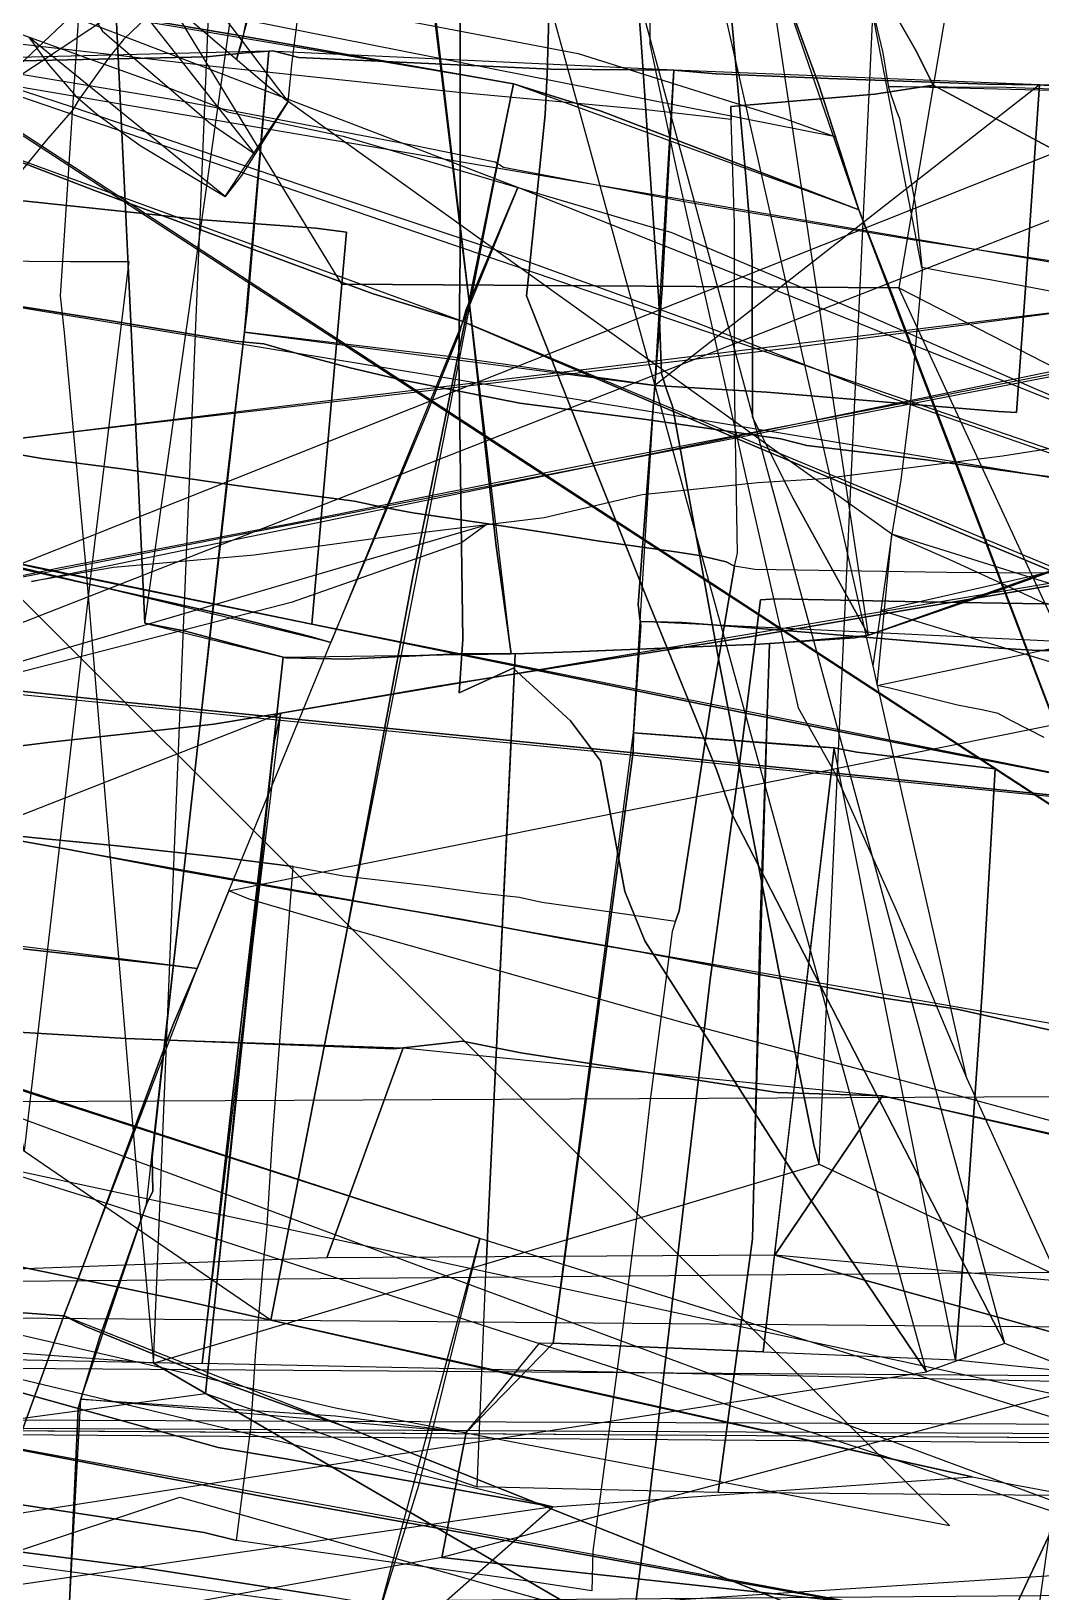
# Model space of a CAD drawing. Extents: x -6790 to 12600, y -1098 to 2171.
# Drawn here: x 443.8 to 523.8, y 73.7 to 197.4 of the extents above; entities that cross this region are included whole.
import ezdxf

# ---------------------------------------------------------------- set-up
doc = ezdxf.new("R2010")
doc.units = 0

msp = doc.modelspace()

# ---------------------------------------------------------------- linework, layer by layer
for points in [[(106.84, 634.01), (110.3, 95.46), (826.14, 101.62), (106.84, 634.01)], [(105.33, 620.2), (98.92, 88.39), (790.98, 84.91), (794.81, 617.1), (105.33, 620.2)], [(79.55, 608.24), (82.48, 284.45), (81.9, 110.82), (776.2, 114.16), (808.14, 114.29), (79.55, 608.24)], [(89.84, 599.43), (785.72, 589.09), (779.97, 92.07), (740.84, 91.65), (728.89, 91.75), (723.88, 92.07), (717.29, 92.52), (682.9, 93.32), (432.67, 95.45), (307.1, 97.51), (213.56, 98.73), (136.9, 99.68), (84.96, 100.39), (89.84, 599.43)], [(71.88, 94), (800.52, 88.91), (801.87, 586.62), (73.83, 591.85), (71.88, 94)], [(71.88, 94), (800.52, 88.91), (801.87, 586.62), (73.83, 591.85), (71.88, 94)], [(50.06, 587.89), (779.25, 581.11), (775.84, 83.59), (42.2, 89.17), (50.06, 587.89)], [(55.14, 446.99), (100.19, 454.58), (104.47, 455.78), (224.77, 473.11), (461.17, 463.41), (418.9, 266.35), (473.54, 223.76), (408.25, 162.09), (348.15, 91.29), (230.73, 129.78), (178.95, 201.71), (100.39, 217.95), (74.08, 298.71), (55.02, 301.46), (55.14, 446.99)], [(463.26, 332), (458.27, 302.03), (455.57, 285.85), (454.92, 284.74), (450.85, 238.49), (448.48, 213.66), (446.29, 179.99), (446.06, 176.41), (446.36, 173.51), (448.08, 154.82), (452.3, 104.49), (453.46, 91.82), (463.26, 332)], [(625.86, 71.87), (632.41, 79.98), (647.51, 98.01), (669.12, 123.87), (687.95, 145.93), (701.39, 153.35), (679.1, 165.74), (639, 187.95), (513.68, 256.43), (430.77, 302.52), (429.32, 296.95), (424.03, 274.69), (417.16, 243.62), (409.88, 210.96), (410.8, 210.17), (454.02, 181.98), (500.31, 151.83), (555.22, 116.07), (556.4, 115.11), (593.84, 91.8), (625.86, 71.87)], [(523.52, 266.73), (526.98, 266.96), (529.91, 220.37), (532.06, 184.63), (533.24, 164.92), (533.63, 157.82), (532.87, 157.45), (528.2, 155.85), (519.97, 152.89), (510.12, 149.53), (504.14, 160.41), (500.94, 166.79), (500.91, 179.1), (500.79, 180.94), (500.44, 185.57), (497.55, 217.63), (496.18, 230.83), (494.55, 245.57), (492.84, 265.06), (496.83, 265.34), (517.94, 266.7), (523.52, 266.73)], [(523.52, 266.73), (526.98, 266.96), (529.91, 220.37), (532.06, 184.63), (533.24, 164.92), (533.63, 157.82), (532.87, 157.45), (528.2, 155.85), (519.97, 152.89), (510.12, 149.53), (504.14, 160.41), (500.94, 166.79), (500.91, 179.1), (500.79, 180.94), (500.44, 185.57), (497.55, 217.63), (496.18, 230.83), (494.55, 245.57), (492.84, 265.06), (496.83, 265.34), (517.94, 266.7), (523.52, 266.73)], [(492.84, 265.06), (494.55, 245.57), (496.18, 230.83), (497.55, 217.63), (500.44, 185.57), (500.79, 180.94), (500.91, 179.1), (500.94, 166.79), (504.14, 160.41), (510.12, 149.53), (492.84, 265.06)], [(468.43, 261.04), (465.73, 260.64), (452.83, 258.4), (447.86, 257.62), (448.44, 240.6), (449.82, 212.33), (451.24, 183.35), (452.09, 164.8), (452.75, 150.46), (468.43, 261.04)], [(468.43, 261.04), (465.73, 260.64), (452.83, 258.4), (447.86, 257.62), (448.44, 240.6), (449.82, 212.33), (451.24, 183.35), (452.09, 164.8), (452.75, 150.46), (455.88, 149.86), (463.73, 147.78), (463.95, 147.72), (468.76, 147.62), (477.52, 148.03), (481.79, 148.04), (480.62, 156.57), (478.52, 175.49), (474.48, 208.83), (469.77, 250.58), (468.43, 261.04)], [(468.43, 261.04), (465.73, 260.64), (452.83, 258.4), (447.86, 257.62), (448.44, 240.6), (449.82, 212.33), (451.24, 183.35), (452.09, 164.8), (452.75, 150.46), (455.88, 149.86), (463.73, 147.78), (463.95, 147.72), (468.76, 147.62), (477.52, 148.03), (481.79, 148.04), (480.62, 156.57), (478.52, 175.49), (474.48, 208.83), (469.77, 250.58), (468.43, 261.04)], [(468.43, 261.04), (469.77, 250.58), (474.48, 208.83), (478.52, 175.49), (480.62, 156.57), (481.79, 148.04), (468.43, 261.04)], [(517.86, 257.87), (559.11, 240.35), (547.36, 168.36), (541.86, 135.02), (539.89, 135.06), (538.08, 135.4), (537.03, 135.6), (493.64, 139.97), (450.38, 144.28), (440.48, 145.34), (435.19, 145.59), (436.15, 178.25), (438.36, 259.44), (460.33, 258.49), (493.76, 257.24), (506.16, 256.82), (510.18, 256.52), (516.4, 256.44), (517.86, 257.87)], [(427.43, 240.31), (428.04, 238.9), (431.49, 234.27), (434.15, 230.54), (436.45, 227.14), (438.15, 224.73), (438.31, 224.18), (440.18, 221.16), (442.97, 216.43), (443.93, 214.87), (444.49, 213.99), (445.95, 211.46), (445.96, 211.43), (446.61, 210.33), (447.32, 208.7), (447.36, 208.35), (449.33, 204.81), (449.69, 204.02), (450.1, 203.44), (453.83, 200.43), (455.63, 198.9), (462.6, 192.97), (464.13, 191.82), (427.43, 240.31)], [(355.59, 238.06), (382.19, 224.75), (409.88, 210.96), (410.8, 210.17), (454.02, 181.98), (500.31, 151.83), (555.22, 116.07), (551, 101.66), (545.42, 81.03), (479.32, 101.69), (440.17, 114.43), (420.75, 120.59), (399.06, 127.48), (399.78, 136.36), (399.32, 136.39), (374.96, 138.59), (369.87, 139.02), (354.84, 140.28), (314.53, 144.26), (321.06, 159.29), (347.3, 223.23), (353.95, 238.89), (355.59, 238.06)], [(259.34, 238.13), (305.34, 229.53), (330.43, 224.95), (357.61, 219.85), (393.36, 213.47), (424.26, 207.62), (449.05, 202.88), (487.1, 195.61), (503.46, 190.46), (507.51, 189.01), (259.34, 238.13)], [(256, 236.79), (262.14, 221.46), (269.56, 203.36), (274.71, 190.78), (275.6, 190.07), (281.17, 186.63), (301.09, 173.79), (321.57, 160.73), (334.51, 152.65), (397.75, 112.48), (405.89, 107.23), (409.91, 106.36), (433.65, 101.34), (455.68, 96.82), (462.76, 95.22), (256, 236.79)], [(481.98, 193.22), (488.93, 191.04), (509.37, 183.22), (506.18, 193.14), (504.95, 196.51), (501.9, 204.87), (487.23, 207.48), (463.45, 211.99), (430.9, 217.81), (403.51, 222.84), (371.12, 228.75), (340.67, 234.56), (329.9, 236.56), (328.12, 231.28), (326.21, 225.72), (324.3, 219.8), (351.63, 215.34), (394.51, 208.34), (429.74, 202.17), (459.94, 197.11), (481.98, 193.22)], [(425.39, 233.46), (439.95, 212.28), (449.41, 197.4), (457.97, 190.07), (461.48, 187.68), (425.39, 233.46)], [(419.95, 226.27), (420.03, 221.17), (420.21, 201.63), (420.06, 180.03), (420.65, 179.46), (428.58, 179.21), (440.27, 179.2), (446.83, 179.13), (451.48, 179.13), (448.52, 154.82), (443.19, 108.65), (419.95, 226.27)], [(477.91, 224.9), (477.77, 197.44), (477.77, 179.66), (477.66, 171.5), (477.96, 149.17), (477.69, 144.94), (481.97, 146.9), (486.5, 142.72), (488.87, 139.55), (490.82, 129.19), (492.39, 125.3), (505.22, 105.23), (514.73, 91.14), (477.91, 224.9)], [(485.24, 224.73), (484.94, 203.9), (484.66, 194.01), (484.49, 190.8), (483.24, 178.42), (483.01, 176.42), (487.26, 165.65), (492.51, 152.58), (496.46, 142.87), (498.1, 138.78), (499.33, 135.29), (505.44, 123.42), (520.93, 93.36), (485.24, 224.73)], [(492.93, 224.51), (492.81, 202.74), (492.78, 196.39), (494.82, 186.76), (498.72, 169.55), (501.02, 159.37), (503.38, 148.94), (504.55, 143.75), (507.45, 138.6), (512.32, 127.72), (517.93, 114.38), (492.93, 224.51)], [(467.3, 220.82), (466.91, 217.39), (466.76, 212.68), (466.55, 209.33), (466.34, 208.01), (463.58, 207.82), (462.69, 204.85), (461.72, 201.94), (460.82, 198.37), (460.43, 196.45), (460.03, 195.16), (467.3, 220.82)], [(324.3, 219.8), (351.63, 215.34), (394.51, 208.34), (429.74, 202.17), (459.94, 197.11), (481.98, 193.22), (324.3, 219.8)], [(394.78, 218.57), (396.27, 217.43), (397.36, 216.47), (398.52, 215.97), (403.63, 212.56), (404.85, 211.77), (410.81, 209.35), (419.07, 206.15), (426.14, 203.56), (433.62, 200.76), (443.02, 197.12), (453.21, 193.46), (458.54, 191.4), (459.31, 191.01), (468.49, 189.07), (478.84, 186.03), (482.33, 185), (394.78, 218.57)], [(443.48, 218.1), (439.93, 200.18), (436.85, 185.44), (436.57, 184.63), (457.36, 182.43), (466.31, 181.78), (468.74, 181.46), (468.38, 177.35), (443.48, 218.1)], [(512.53, 177.06), (468.38, 177.35), (468.74, 181.46), (466.31, 181.78), (457.36, 182.43), (436.57, 184.63), (436.85, 185.44), (439.93, 200.18), (443.48, 218.1), (445.42, 217.51), (472.81, 213.64), (517.69, 207.34), (512.53, 177.06)], [(409.88, 210.96), (410.8, 210.17), (454.02, 181.98), (500.31, 151.83), (555.22, 116.07), (409.88, 210.96)], [(404.71, 205.29), (422.56, 199.67), (439.53, 193.82), (447, 191.4), (465.13, 185.2), (480.28, 180.17), (496.38, 174.32), (511.19, 168.59), (528.33, 162.61), (543.49, 157.52), (558.27, 152.56), (572.84, 147.57), (578.3, 145.81), (404.71, 205.29)], [(501.9, 204.87), (504.95, 196.51), (506.18, 193.14), (509.37, 183.22), (501.9, 204.87)], [(432.95, 187.3), (433.47, 200.1), (453.58, 200.74), (457.18, 203.36), (432.95, 187.3)], [(509.92, 201.67), (519.81, 200.84), (529.71, 199.92), (534.01, 199.58), (533.4, 193.34), (533.1, 189.59), (532.57, 181.39), (532.21, 175.77), (532.23, 175.15), (525.65, 176.57), (519.77, 177.67), (516.8, 178.18), (514.36, 178.65), (509.92, 201.67)], [(443.56, 196.92), (445.13, 194.75), (447.27, 192.26), (448.95, 190.81), (451.91, 188.68), (452.39, 188.33), (457.41, 185.32), (459.13, 184.28), (443.56, 196.92)], [(438.51, 195.2), (440.5, 194.98), (457.66, 195.37), (460.75, 195.68), (462.6, 195.81), (438.51, 195.2)], [(493.19, 169.32), (476.83, 171.6), (460.67, 173.54), (460.88, 175.27), (462.6, 195.81), (462.92, 195.84), (464.97, 195.31), (484.95, 194.39), (494.7, 194.31), (493.77, 176.98), (493.19, 169.32)], [(462.6, 195.81), (460.88, 175.27), (460.67, 173.54), (462.6, 195.81)], [(462.6, 195.81), (462.92, 195.84), (464.97, 195.31), (484.95, 194.39), (494.7, 194.31), (462.6, 195.81)], [(494.7, 194.31), (493.77, 176.98), (493.19, 169.32), (494.7, 194.31)], [(493.19, 169.32), (493.77, 176.98), (494.7, 194.31), (498.02, 194.02), (506.95, 193.63), (519.5, 193.18), (523.47, 193.14), (523.67, 193.13), (522.56, 177.02), (521.87, 167.17), (520.43, 167.24), (502.06, 168.77), (493.19, 169.32)], [(494.7, 194.31), (498.02, 194.02), (506.95, 193.63), (519.5, 193.18), (523.47, 193.14), (523.67, 193.13), (494.7, 194.31)], [(481.98, 193.22), (474, 154.14), (468.86, 126.47), (463.8, 100.66), (462.76, 95.22), (481.98, 193.22)], [(509.37, 183.22), (488.93, 191.04), (481.98, 193.22), (474, 154.14), (468.86, 126.47), (463.8, 100.66), (462.76, 95.22), (481.63, 90.95), (518.34, 82.81), (549.96, 76.88), (546.63, 85.56), (535.87, 113.56), (524.81, 142.8), (518.08, 160.55), (516.75, 164.06), (514.46, 170.04), (511.95, 176.66), (509.37, 183.22)], [(481.98, 193.22), (488.93, 191.04), (509.37, 183.22), (481.98, 193.22)], [(493.19, 169.32), (502.06, 168.77), (520.43, 167.24), (521.87, 167.17), (522.56, 177.02), (523.67, 193.13), (493.19, 169.32)], [(511.71, 193.02), (521.07, 192.95), (526.88, 192.73), (533.33, 192.48), (511.71, 193.02)], [(523.67, 193.13), (529.03, 192.76), (539.18, 192.67), (541.79, 192.75), (523.67, 193.13)], [(464.13, 191.82), (460.42, 185.96), (459.13, 184.28), (464.13, 191.82)], [(435.73, 189.79), (448.64, 184.81), (470.77, 176.59), (477.96, 174.38), (435.73, 189.79)], [(477.96, 174.38), (478.22, 175.33), (482.33, 185), (477.96, 174.38)], [(482.33, 185), (486.64, 183.74), (492.99, 181.87), (494.46, 181.47), (502.51, 178.06), (508.31, 175.66), (523.5, 169), (537.9, 162.89), (550.73, 157.74), (482.33, 185)], [(593.32, 183.42), (564.27, 177.78), (545.75, 174.21), (528.31, 170.93), (507.43, 166.83), (489.56, 163.39), (464.58, 158.39), (445.93, 154.82), (435.85, 152.74), (593.32, 183.42)], [(593.32, 183.42), (564.27, 177.78), (545.75, 174.21), (528.31, 170.93), (507.43, 166.83), (489.56, 163.39), (464.58, 158.39), (445.93, 154.82), (435.85, 152.74), (593.32, 183.42)], [(438.83, 164.63), (447.99, 165.73), (470.08, 168.29), (504.11, 172.31), (531.47, 175.95), (561.73, 179.47), (579.32, 181.51), (593.32, 183.42), (438.83, 164.63)], [(438.83, 164.63), (447.99, 165.73), (470.08, 168.29), (504.11, 172.31), (531.47, 175.95), (561.73, 179.47), (579.32, 181.51), (593.32, 183.42), (438.83, 164.63)], [(509.37, 183.22), (511.95, 176.66), (514.46, 170.04), (516.75, 164.06), (518.08, 160.55), (524.81, 142.8), (535.87, 113.56), (546.63, 85.56), (549.96, 76.88), (509.37, 183.22)], [(468.38, 177.35), (466.63, 157.59), (466, 150.39), (468.38, 177.35)], [(466, 150.39), (466.63, 157.59), (468.38, 177.35), (512.53, 177.06), (534.55, 165.76), (530.91, 137.37), (500.12, 143.4), (466, 150.39)], [(512.53, 177.06), (534.55, 165.76), (530.91, 137.37), (512.53, 177.06)], [(460.67, 173.54), (459.36, 162.61), (456.64, 137.98), (453.34, 108.15), (453.39, 105.44), (452.9, 104.43), (449.16, 93.82), (447.7, 88.97), (467.88, 87.65), (478.23, 86.32), (484.08, 93.43), (485.14, 93.39), (488.46, 117.96), (491.47, 140.27), (491.49, 141.78), (492.07, 150.27), (492.03, 150.61), (491.87, 151.96), (493.19, 169.32), (476.83, 171.6), (460.67, 173.54)], [(460.67, 173.54), (459.36, 162.61), (456.64, 137.98), (453.34, 108.15), (453.39, 105.44), (452.9, 104.43), (460.67, 173.54)], [(544.93, 146.49), (540.77, 138.42), (534.63, 126.66), (526.74, 111.18), (526.42, 110.53), (512.97, 114.16), (495.55, 118.77), (469.78, 126.02), (461.03, 128.59), (459.43, 129.25), (467.5, 148.93), (475.02, 166.81), (477.71, 173.42), (477.96, 174.38), (499.24, 165.3), (518.85, 157.01), (539.68, 148.34), (544.93, 146.49)], [(493.19, 169.32), (476.83, 171.6), (460.67, 173.54), (493.19, 169.32)], [(467.5, 148.93), (475.02, 166.81), (477.71, 173.42), (477.96, 174.38), (467.5, 148.93)], [(477.96, 174.38), (499.24, 165.3), (518.85, 157.01), (539.68, 148.34), (544.93, 146.49), (477.96, 174.38)], [(493.19, 169.32), (491.87, 151.96), (492.03, 150.61), (493.19, 169.32)], [(587.64, 89.03), (457.3, 91.79), (460.06, 115.9), (463.01, 141.06), (463.55, 143.34), (465.4, 143.64), (476.14, 145.49), (500.86, 149.42), (516.14, 152.04), (536.25, 155.41), (554.19, 158.42), (573.44, 161.87), (597.19, 165.8), (600.01, 166.44), (600.1, 159.5), (600.03, 148.19), (600.04, 137.96), (600.2, 132.77), (599.65, 130.09), (598.82, 127.25), (596.08, 117.94), (595.32, 115.36), (588.08, 90.25), (587.64, 89.03)], [(587.64, 89.03), (457.3, 91.79), (460.06, 115.9), (463.01, 141.06), (463.55, 143.34), (465.4, 143.64), (476.14, 145.49), (500.86, 149.42), (516.14, 152.04), (536.25, 155.41), (554.19, 158.42), (573.44, 161.87), (597.19, 165.8), (600.01, 166.44), (600.1, 159.5), (600.03, 148.19), (600.04, 137.96), (600.2, 132.77), (599.65, 130.09), (598.82, 127.25), (596.08, 117.94), (595.32, 115.36), (588.08, 90.25), (587.64, 89.03)], [(600.01, 166.44), (597.19, 165.8), (573.44, 161.87), (554.19, 158.42), (536.25, 155.41), (516.14, 152.04), (500.86, 149.42), (476.14, 145.49), (465.4, 143.64), (463.55, 143.34), (600.01, 166.44)], [(600.01, 166.44), (597.19, 165.8), (573.44, 161.87), (554.19, 158.42), (536.25, 155.41), (516.14, 152.04), (500.86, 149.42), (476.14, 145.49), (465.4, 143.64), (463.55, 143.34), (600.01, 166.44)], [(425.76, 159.01), (430.97, 157.86), (442, 155), (459.27, 151.09), (465.98, 149.39), (467.5, 148.93), (425.76, 159.01)], [(479.81, 158.26), (477.87, 156.83), (464.37, 152.12), (442.52, 146.49), (426.3, 144.45), (407.93, 139.89), (396.98, 134.93), (390.74, 132.12), (479.81, 158.26)], [(479.81, 158.26), (477.87, 156.83), (464.37, 152.12), (442.52, 146.49), (426.3, 144.45), (407.93, 139.89), (396.98, 134.93), (390.74, 132.12), (479.81, 158.26)], [(500.93, 101.66), (501.07, 107.19), (501.54, 126.53), (502.29, 148.85), (509.05, 149.31), (510.12, 149.53), (519.97, 152.89), (528.2, 155.85), (532.87, 157.45), (533.63, 157.82), (536.28, 119.34), (536.96, 109.41), (536.4, 81.23), (498.2, 81.56), (500.93, 101.66)], [(500.93, 101.66), (501.07, 107.19), (501.54, 126.53), (502.29, 148.85), (509.05, 149.31), (510.12, 149.53), (519.97, 152.89), (528.2, 155.85), (532.87, 157.45), (533.63, 157.82), (536.28, 119.34), (536.96, 109.41), (536.4, 81.23), (498.2, 81.56), (500.93, 101.66)], [(510.12, 149.53), (519.97, 152.89), (528.2, 155.85), (532.87, 157.45), (533.63, 157.82), (510.12, 149.53)], [(511.98, 157.53), (510.46, 147.1), (510.81, 145.54), (511.98, 157.53)], [(511.98, 157.53), (516.73, 155.43), (520.94, 153.52), (523.89, 152.14), (527.92, 151.19), (530.65, 150.53), (537.76, 148.61), (545.36, 146.58), (550.05, 145.2), (558.5, 143.09), (560.64, 142.57), (561.88, 142.35), (568.47, 140.58), (571.56, 139.72), (576.51, 138.12), (581.08, 136.53), (583.74, 135.57), (585.24, 135.03), (587.7, 133.86), (511.98, 157.53)], [(530.91, 137.37), (500.12, 143.4), (466, 150.39), (444.08, 154.88), (442.24, 155.3), (438.59, 122.18), (436.3, 101.46), (434.72, 86.5), (463.49, 80.97), (523.32, 70.19), (523.32, 70.19), (523.33, 70.23), (524.6, 79.3), (525.1, 82.45), (530.91, 137.37)], [(442.24, 155.3), (444.08, 154.88), (466, 150.39), (442.24, 155.3)], [(463.73, 147.78), (455.88, 149.86), (452.75, 150.46), (463.73, 147.78)], [(466, 150.39), (500.12, 143.4), (530.91, 137.37), (466, 150.39)], [(492.03, 150.61), (492.07, 150.27), (491.49, 141.78), (492.03, 150.61)], [(492.03, 150.61), (495.36, 150.53), (503.85, 149.86), (519.62, 148.54), (523.56, 148.3), (533.98, 148.3), (536.17, 148.48), (492.03, 150.61)], [(479.81, 99.54), (480.16, 106.95), (481.42, 133.31), (482.11, 148.05), (487.38, 148.21), (501.5, 148.8), (502.29, 148.85), (501.54, 126.53), (501.07, 107.19), (500.93, 101.66), (498.2, 81.56), (479.11, 82), (479.81, 99.54)], [(479.81, 99.54), (480.16, 106.95), (481.42, 133.31), (482.11, 148.05), (487.38, 148.21), (501.5, 148.8), (502.29, 148.85), (501.54, 126.53), (501.07, 107.19), (500.93, 101.66), (498.2, 81.56), (479.11, 82), (479.81, 99.54)], [(502.29, 148.85), (501.5, 148.8), (487.38, 148.21), (482.11, 148.05), (502.29, 148.85)], [(502.29, 148.85), (501.54, 126.53), (501.07, 107.19), (500.93, 101.66), (502.29, 148.85)], [(510.12, 149.53), (509.05, 149.31), (502.29, 148.85), (510.12, 149.53)], [(479.81, 99.54), (480.16, 106.95), (481.42, 133.31), (482.11, 148.05), (481.79, 148.04), (477.52, 148.03), (468.76, 147.62), (463.95, 147.72), (463.73, 147.78), (461.35, 126.3), (457.56, 89.42), (479.11, 82), (479.81, 99.54)], [(479.81, 99.54), (480.16, 106.95), (481.42, 133.31), (482.11, 148.05), (481.79, 148.04), (477.52, 148.03), (468.76, 147.62), (463.95, 147.72), (463.73, 147.78), (461.35, 126.3), (457.56, 89.42), (479.11, 82), (479.81, 99.54)], [(463.73, 147.78), (461.35, 126.3), (457.56, 89.42), (463.73, 147.78)], [(481.79, 148.04), (477.52, 148.03), (468.76, 147.62), (463.95, 147.72), (463.73, 147.78), (481.79, 148.04)], [(482.11, 148.05), (481.42, 133.31), (480.16, 106.95), (479.81, 99.54), (482.11, 148.05)], [(544.93, 146.49), (540.77, 138.42), (534.63, 126.66), (526.74, 111.18), (526.42, 110.53), (512.97, 114.16), (495.55, 118.77), (469.78, 126.02), (461.03, 128.59), (459.43, 129.25), (544.93, 146.49)], [(538.08, 135.4), (535.59, 123.93), (534.69, 119.7), (533.8, 115.55), (533.53, 114.64), (533.73, 114.14), (535.29, 100.16), (536.39, 90.26), (536.34, 86.86), (434.09, 108.89), (435.19, 145.48), (435.19, 145.59), (440.48, 145.34), (450.38, 144.28), (493.64, 139.97), (537.03, 135.6), (538.08, 135.4)], [(538.08, 135.4), (537.03, 135.6), (493.64, 139.97), (450.38, 144.28), (440.48, 145.34), (435.19, 145.59), (538.08, 135.4)], [(463.55, 143.34), (458.24, 142.47), (445.28, 141.04), (431.94, 139.36), (417.49, 137.65), (413.36, 136.59), (411.95, 136.14), (396.76, 127.32), (385.54, 120.8), (373.65, 113.97), (369.26, 111.6), (357.17, 104.64), (345.21, 97.99), (338.51, 94.26), (463.55, 143.34)], [(463.55, 143.34), (458.24, 142.47), (445.28, 141.04), (431.94, 139.36), (417.49, 137.65), (413.36, 136.59), (411.95, 136.14), (396.76, 127.32), (385.54, 120.8), (373.65, 113.97), (369.26, 111.6), (357.17, 104.64), (345.21, 97.99), (338.51, 94.26), (457.3, 91.79), (460.06, 115.9), (463.01, 141.06), (463.55, 143.34)], [(463.55, 143.34), (458.24, 142.47), (445.28, 141.04), (431.94, 139.36), (417.49, 137.65), (413.36, 136.59), (411.95, 136.14), (396.76, 127.32), (385.54, 120.8), (373.65, 113.97), (369.26, 111.6), (357.17, 104.64), (345.21, 97.99), (338.51, 94.26), (463.55, 143.34)], [(463.55, 143.34), (458.24, 142.47), (445.28, 141.04), (431.94, 139.36), (417.49, 137.65), (413.36, 136.59), (411.95, 136.14), (396.76, 127.32), (385.54, 120.8), (373.65, 113.97), (369.26, 111.6), (357.17, 104.64), (345.21, 97.99), (338.51, 94.26), (457.3, 91.79), (460.06, 115.9), (463.01, 141.06), (463.55, 143.34)], [(463.55, 143.34), (463.01, 141.06), (460.06, 115.9), (457.3, 91.79), (463.55, 143.34)], [(463.55, 143.34), (463.01, 141.06), (460.06, 115.9), (457.3, 91.79), (463.55, 143.34)], [(491.49, 141.78), (491.47, 140.27), (488.46, 117.96), (485.14, 93.39), (491.49, 141.78)], [(501.77, 92.71), (485.14, 93.39), (488.46, 117.96), (491.47, 140.27), (491.49, 141.78), (505.25, 140.71), (507.41, 140.59), (503.57, 108.13), (501.77, 92.71)], [(491.49, 141.78), (505.25, 140.71), (507.41, 140.59), (491.49, 141.78)], [(507.41, 140.59), (503.57, 108.13), (501.77, 92.71), (507.41, 140.59)], [(507.41, 140.59), (503.57, 108.13), (501.77, 92.71), (517.01, 92.08), (518.07, 106.02), (519.16, 121.59), (520.16, 138.93), (509.21, 140.25), (507.41, 140.59)], [(507.41, 140.59), (509.21, 140.25), (520.16, 138.93), (519.16, 121.59), (518.07, 106.02), (517.01, 92.08), (507.41, 140.59)], [(422.89, 136.75), (446.57, 132.56), (455.23, 130.92), (465.97, 129.01), (477.93, 126.97), (486.03, 125.46), (490.8, 124.63), (422.89, 136.75)], [(488.27, 76.9), (488.2, 73.77), (483.51, 74.48), (466.35, 76.87), (460.03, 77.76), (461.19, 86.89), (461.54, 92.41), (462.12, 99.23), (462.44, 102.31), (462.89, 109.62), (463.82, 122.25), (464.51, 131.18), (468.51, 130.45), (475.35, 129.65), (479.52, 129.08), (482.46, 128.74), (484.23, 128.36), (488.4, 127.77), (494.84, 126.85), (494.57, 126.03), (492.81, 112.69), (492.09, 106.14), (491.6, 102.25), (491.15, 98.68), (490.56, 94.09), (488.84, 81.04), (488.27, 76.9)], [(399.06, 127.48), (398.17, 120.6), (448.47, 104.89), (494.37, 90.01), (543.51, 73.94), (399.06, 127.48)], [(419.62, 127.78), (419.71, 127.78), (427.7, 126.48), (438.73, 125.14), (454.75, 123.36), (456.9, 123.09), (419.62, 127.78)], [(491.9, 124.44), (511.18, 120.77), (517.15, 119.87), (524.55, 118.22), (536.76, 116.32), (544.5, 115.26), (551.4, 113.74), (553.82, 113.22), (567.41, 110.93), (579.12, 108.78), (586.75, 107.56), (593.51, 106.59), (602.17, 105.12), (609.73, 103.67), (623.91, 101.16), (634.7, 99.26), (644.83, 97.61), (664.87, 94.21), (491.9, 124.44)], [(456.9, 123.09), (454.99, 118.6), (447.67, 98.98), (446.35, 95.57), (456.9, 123.09)], [(471.31, 71.96), (411.36, 80.05), (413.82, 92.05), (420.75, 120.59), (440.17, 114.43), (479.32, 101.69), (474.45, 82.12), (471.31, 71.96)], [(420.75, 120.59), (440.17, 114.43), (479.32, 101.69), (420.75, 120.59)], [(431.01, 118.75), (451.29, 117.55), (472.49, 116.73), (473.23, 116.82), (467.2, 100.16), (417.89, 98.36), (430.35, 112.13), (431.01, 118.75)], [(473.23, 116.82), (472.49, 116.73), (451.29, 117.55), (473.23, 116.82)], [(502.7, 100.37), (467.2, 100.16), (473.23, 116.82), (477.94, 117.34), (482.56, 116.42), (494.73, 114.53), (502.89, 113.28), (511.23, 113.01), (502.7, 100.37)], [(511.23, 113.01), (502.89, 113.28), (494.73, 114.53), (482.56, 116.42), (477.94, 117.34), (473.23, 116.82), (511.23, 113.01)], [(542.84, 96.71), (534.16, 91.63), (502.7, 100.37), (511.23, 113.01), (536.39, 107.25), (546.2, 105.2), (544.44, 100.51), (542.84, 96.71)], [(546.2, 105.2), (536.39, 107.25), (511.23, 113.01), (546.2, 105.2)], [(452.9, 104.43), (449.16, 93.82), (447.7, 88.97), (452.9, 104.43)], [(479.32, 101.69), (474.45, 82.12), (471.31, 71.96), (479.32, 101.69)], [(471.31, 71.96), (531.44, 67.74), (531.64, 67.74), (537.14, 70.42), (543.24, 74.04), (545.42, 81.03), (479.32, 101.69), (474.45, 82.12), (471.31, 71.96)], [(369.29, 101.26), (368.5, 99.76), (360.76, 77.72), (360.52, 77.03), (376.4, 71.45), (374.1, 60.84), (388.7, 61.04), (397.33, 60.95), (523.32, 70.19), (523.32, 70.19), (463.49, 80.97), (434.72, 86.5), (428.13, 87.77), (406, 91.7), (402.17, 92.77), (369.29, 101.26)], [(502.7, 100.37), (534.16, 91.63), (542.84, 96.71), (502.7, 100.37)], [(403.62, 99.92), (401.48, 85.13), (400.7, 78.55), (400.99, 78.37), (400.99, 75.1), (400.99, 72.5), (399.36, 67.9), (471.75, 68.66), (485.1, 80.43), (463.93, 84.24), (458.57, 85.13), (441.97, 89.74), (426.14, 93.96), (403.62, 99.92)], [(403.62, 99.92), (426.14, 93.96), (441.97, 89.74), (458.57, 85.13), (463.93, 84.24), (485.1, 80.43), (403.62, 99.92)], [(419.76, 97.52), (410.97, 71.45), (437.41, 71.05), (446.35, 95.57), (419.76, 97.52)], [(468.66, 86.77), (459.43, 90.1), (448.09, 94.73), (446.35, 95.57), (437.41, 71.05), (510.82, 69.96), (468.66, 86.77)], [(446.35, 95.57), (448.09, 94.73), (459.43, 90.1), (468.66, 86.77), (446.35, 95.57)], [(462.76, 95.22), (481.63, 90.95), (518.34, 82.81), (462.76, 95.22)], [(424.78, 93.93), (428.67, 72.27), (487.08, 72.27), (453.46, 91.82), (424.78, 93.93)], [(530.34, 90.73), (521.3, 71.49), (476.31, 76.42), (478.23, 86.32), (484.08, 93.43), (485.14, 93.39), (501.77, 92.71), (517.01, 92.08), (530.34, 90.73)], [(478.23, 86.32), (484.08, 93.43), (485.14, 93.39), (478.23, 86.32)], [(476.31, 76.42), (521.3, 71.49), (530.34, 90.73), (476.31, 76.42)], [(52.13, 89.05), (785.88, 84.2), (803.3, 84.04), (52.13, 89.05)], [(447.7, 88.97), (447.47, 88.2), (446.7, 71.07), (447.7, 88.97)], [(476.31, 76.42), (446.7, 71.07), (447.47, 88.2), (447.7, 88.97), (467.88, 87.65), (478.23, 86.32), (476.31, 76.42)], [(447.7, 88.97), (467.88, 87.65), (478.23, 86.32), (447.7, 88.97)], [(434.72, 86.5), (463.49, 80.97), (523.32, 70.19), (434.72, 86.5)], [(391.47, 66.47), (425.09, 66.47), (484.39, 70.74), (480.13, 71.14), (466.6, 73.43), (452.68, 75.58), (438.48, 77.41), (434.85, 78.15), (425.16, 79.94), (419.27, 80.76), (409.19, 82.52), (393.83, 85.02), (392.64, 75.68), (391.47, 66.47)], [(399.36, 67.9), (471.75, 68.66), (485.1, 80.43), (399.36, 67.9)], [(428.67, 72.27), (455.53, 81.2), (486.22, 72.51), (428.67, 72.27)], [(112.68, 70.11), (178.12, 75.16), (249.61, 72.24), (290.95, 73.46), (332.13, 73.91), (376.2, 77.1), (385.61, 77.97), (412.02, 78.56), (428.67, 72.27), (486.22, 72.51), (569.64, 77.89), (637.14, 75.89), (680.45, 74.98), (727.56, 74.98), (112.68, 70.11)]]:
    msp.add_lwpolyline(points, close=True)
for points in [[(279.87, 175.93), (302.29, 163.74), (320.77, 152.55), (342.7, 139.48), (362.79, 125.97), (388.87, 110.37), (399.18, 106.24), (415.65, 100.37), (467.88, 88.27), (516.56, 78.96), (56.4, 538.37)], [(489.52, 274.02), (489.76, 252.01), (489.76, 230.79), (489.64, 229.73), (490, 227.13), (491.21, 209.8), (491.5, 204.88), (492.16, 195.76), (493.5, 175.99), (493.71, 170.27), (494.13, 168.9), (494.6, 167.67), (498.31, 147.21), (503.33, 121.28), (505.83, 108.99), (506.21, 107.58), (524.74, 504.14)], [(454.92, 284.74), (450.85, 238.49), (448.48, 213.66), (446.29, 179.99), (446.06, 176.41), (446.36, 173.51), (448.08, 154.82), (452.3, 104.49), (453.46, 91.82), (453.46, 91.82), (487.08, 72.27), (428.67, 72.27), (424.78, 93.93), (423.6, 109.23), (421.73, 132.46), (421.89, 135), (422.07, 140.71), (423.17, 175.14), (425.64, 201.78), (442.12, 325.69)], [(254.7, 80.31), (819.15, 304.83)], [(254.7, 80.31), (819.15, 304.83)], [(262.91, 80), (820.33, 298.27)], [(262.91, 80), (820.33, 298.27)], [(366.34, 77.11), (457.56, 89.42), (461.35, 126.3), (463.73, 147.78), (455.88, 149.86), (452.75, 150.46), (452.09, 164.8), (451.24, 183.35), (449.82, 212.33), (448.44, 240.6), (447.86, 257.62), (452.83, 258.4), (465.73, 260.64), (468.43, 261.04), (471.14, 261.44), (479.56, 262.99), (488.96, 264.67), (492.62, 265.05), (492.84, 265.06), (496.83, 265.34), (517.94, 266.7), (518.34, 285.52)], [(366.34, 77.11), (457.56, 89.42), (461.35, 126.3), (463.73, 147.78), (455.88, 149.86), (452.75, 150.46), (452.09, 164.8), (451.24, 183.35), (449.82, 212.33), (448.44, 240.6), (447.86, 257.62), (452.83, 258.4), (465.73, 260.64), (468.43, 261.04), (471.14, 261.44), (479.56, 262.99), (488.96, 264.67), (492.62, 265.05), (492.84, 265.06), (496.83, 265.34), (517.94, 266.7), (518.34, 285.52)], [(528.31, 170.93), (507.43, 166.83), (489.56, 163.39), (464.58, 158.39), (445.93, 154.82), (435.85, 152.74), (433.71, 163.39), (433.71, 163.39), (423.74, 212.81), (422.87, 217.16), (412.25, 220.61), (401.79, 223.91), (392.1, 226.83), (381.21, 230.14), (378.63, 231.22), (363.65, 231.44), (361.53, 231.55), (363.57, 233.65), (370.42, 239.78), (383.36, 251.58), (396.99, 264.11), (412.03, 277.89)], [(528.31, 170.93), (507.43, 166.83), (489.56, 163.39), (464.58, 158.39), (445.93, 154.82), (435.85, 152.74), (433.71, 163.39), (433.71, 163.39), (423.74, 212.81), (422.87, 217.16), (412.25, 220.61), (401.79, 223.91), (392.1, 226.83), (381.21, 230.14), (378.63, 231.22), (363.65, 231.44), (361.53, 231.55), (363.57, 233.65), (370.42, 239.78), (383.36, 251.58), (396.99, 264.11), (412.03, 277.89)], [(524.81, 142.8), (518.08, 160.55), (516.75, 164.06), (514.46, 170.04), (511.95, 176.66), (509.37, 183.22), (506.18, 193.14), (504.95, 196.51), (501.9, 204.87), (495.14, 223.42), (491.85, 232.45), (482.43, 255.6), (481.39, 258.05), (481.12, 258.67), (477.86, 269.75), (476.73, 273.59)], [(489.52, 274.02), (489.76, 252.01), (489.76, 230.79), (489.64, 229.73), (490, 227.13), (491.21, 209.8), (491.5, 204.88), (492.16, 195.76), (493.5, 175.99), (493.71, 170.27), (494.13, 168.9), (494.6, 167.67), (498.31, 147.21), (503.33, 121.28), (505.83, 108.99), (506.21, 107.58), (569.64, 77.89)], [(529.01, 249.81), (521.6, 222.02), (517.69, 207.34), (512.53, 177.06), (534.55, 165.76)], [(525.42, 187.67), (515.24, 193.11), (513.97, 195.72), (510.3, 202.12), (510.3, 202.12), (506.82, 208.07), (501.63, 217.65), (500.53, 218.31), (495.61, 222.65), (493.67, 234.05), (492.77, 240.11), (492.22, 242.1), (493.6, 241.21), (500.74, 234.21), (504.77, 230.25), (512.12, 223.21), (517.71, 218.21), (521.58, 214.71), (525.38, 211.61)], [(281.17, 186.63), (301.09, 173.79), (321.57, 160.73), (334.51, 152.65), (397.75, 112.48), (405.89, 107.23), (409.91, 106.36), (433.65, 101.34), (455.68, 96.82), (462.76, 95.22), (463.8, 100.66), (468.86, 126.47), (474, 154.14), (481.98, 193.22), (481.98, 193.22), (459.94, 197.11), (429.74, 202.17), (394.51, 208.34), (351.63, 215.34), (324.3, 219.8), (299.03, 226.17), (264.21, 234.87)], [(540.04, 166.75), (520.76, 163.7), (506.56, 161.9), (501.36, 161.6), (492.19, 160.65), (484.41, 158.83), (471.65, 157.25), (461.42, 155.86), (450.27, 154.88), (443.77, 153.77), (821.82, 231.72)], [(540.04, 166.75), (520.76, 163.7), (506.56, 161.9), (501.36, 161.6), (492.19, 160.65), (484.41, 158.83), (471.65, 157.25), (461.42, 155.86), (450.27, 154.88), (443.77, 153.77), (821.82, 231.72)], [(439.58, 79.42), (514.73, 91.14), (505.22, 105.23), (492.39, 125.3), (490.82, 129.19), (488.87, 139.55), (486.5, 142.72), (481.97, 146.9), (477.69, 144.94), (477.96, 149.17), (477.66, 171.5), (477.77, 179.66), (477.77, 197.44), (477.91, 224.9), (473.61, 224.99), (472.48, 225.74), (464.83, 225.79), (456.42, 225.71), (444.92, 225.77), (427.3, 226.06)], [(532.77, 223.64), (521.21, 223.82), (507.16, 224.13), (496.2, 224.41), (492.93, 224.51), (492.81, 202.74), (492.78, 196.39), (494.82, 186.76), (498.72, 169.55), (501.02, 159.37), (503.38, 148.94), (504.55, 143.75), (507.45, 138.6), (512.32, 127.72), (517.93, 114.38), (526.95, 94.59)], [(536.39, 107.25), (511.23, 113.01), (502.89, 113.28), (494.73, 114.53), (482.56, 116.42), (477.94, 117.34), (473.23, 116.82), (472.49, 116.73), (451.29, 117.55), (451.29, 117.55), (431.01, 118.75), (431.66, 125.36), (432.59, 146.27), (432.95, 187.3), (433.47, 200.1), (453.58, 200.74), (457.18, 203.36), (458.97, 203.19), (481.49, 202.73), (505.78, 202.23), (506.03, 202.22), (506.03, 210.39), (505.91, 216.8), (533.34, 212.45)], [(497.55, 217.63), (500.44, 185.57), (500.79, 180.94), (500.91, 179.1), (500.94, 166.79), (504.14, 160.41), (510.12, 149.53), (509.05, 149.31), (502.29, 148.85), (502.29, 148.85), (501.5, 148.8), (487.38, 148.21), (482.11, 148.05), (481.79, 148.04), (480.62, 156.57), (478.52, 175.49), (474.48, 208.83)], [(497.55, 217.63), (500.44, 185.57), (500.79, 180.94), (500.91, 179.1), (500.94, 166.79), (504.14, 160.41), (510.12, 149.53), (509.05, 149.31), (502.29, 148.85), (502.29, 148.85), (501.5, 148.8), (487.38, 148.21), (482.11, 148.05), (481.79, 148.04), (480.62, 156.57), (478.52, 175.49), (474.48, 208.83)], [(448.48, 213.66), (446.29, 179.99), (446.06, 176.41), (446.36, 173.51), (448.08, 154.82), (452.3, 104.49), (453.46, 91.82), (506.21, 107.58), (505.83, 108.99), (503.33, 121.28), (498.31, 147.21), (494.6, 167.67), (494.13, 168.9), (493.71, 170.27), (493.5, 175.99), (492.16, 195.76), (491.5, 204.88)], [(531.43, 178.14), (513.74, 180.82), (495.66, 183.85), (481.18, 186.58), (480.52, 187.02), (474.06, 188.34), (455.5, 191.86), (437.21, 194.9), (410.07, 198.55), (385.97, 202.75), (351.43, 208.6), (345.57, 209.55), (674.98, 153.54)], [(174.15, 146.59), (474.22, 207.65), (474.22, 207.65), (470.05, 207.55), (466.19, 207.07), (463.3, 206.53), (462.07, 206.02), (458.93, 203.63), (456.83, 201.69), (455, 200.11), (452.96, 198.55), (451.08, 196.72), (449.89, 195.24), (447.49, 191.92), (447.06, 191.16), (445.06, 188.88), (442.48, 185.71)], [(484.94, 203.9), (484.66, 194.01), (484.49, 190.8), (483.24, 178.42), (483.01, 176.42), (487.26, 165.65), (492.51, 152.58), (496.46, 142.87), (498.1, 138.78), (499.33, 135.29), (505.44, 123.42), (520.93, 93.36), (520.93, 93.36), (514.73, 91.14), (505.22, 105.23), (492.39, 125.3), (490.82, 129.19), (488.87, 139.55), (486.5, 142.72), (481.97, 146.9), (477.69, 144.94), (477.96, 149.17), (477.66, 171.5), (477.77, 179.66), (477.77, 197.44)], [(528.91, 90.28), (520.93, 93.36), (505.44, 123.42), (499.33, 135.29), (498.1, 138.78), (496.46, 142.87), (492.51, 152.58), (487.26, 165.65), (483.01, 176.42), (483.24, 178.42), (484.49, 190.8), (484.66, 194.01), (484.94, 203.9)], [(740.6, 203.76), (511.15, 151.47), (511.15, 151.47), (530.39, 145.64)], [(510.3, 202.12), (513.97, 195.72), (515.24, 193.11), (510.63, 192.39), (504.75, 191.89), (499.21, 191.41), (499.24, 190.39), (492.49, 191.15), (477.62, 192.53), (458.17, 194.6), (440.09, 196.68)], [(492.81, 202.74), (492.78, 196.39), (494.82, 186.76), (498.72, 169.55), (501.02, 159.37), (503.38, 148.94), (504.55, 143.75), (507.45, 138.6), (512.32, 127.72), (517.93, 114.38), (526.95, 94.59)], [(510.5, 198.86), (511.26, 195.67), (511.72, 192.94), (512.31, 191.13), (512.58, 190.47), (513.83, 183.69), (514.26, 179.75), (514.38, 178.42), (513.98, 173.99), (513.41, 167.52), (512.69, 161.82), (511.98, 157.53), (464.13, 191.82), (464.13, 191.82), (464.43, 194.95), (465.13, 200.41)], [(439.24, 164.44), (444.59, 163.53), (451.11, 162.68), (458.88, 161.54), (462.51, 161.04), (469.39, 160.14), (471.47, 159.7), (474, 159.22), (480.17, 158.31), (484.83, 157.59), (488.8, 156.98), (494.84, 156.12), (496.72, 155.84), (498.84, 155.33), (499.5, 155), (499.75, 156.01), (499.51, 169.58), (499.51, 182.12), (499.24, 190.39), (492.49, 191.15), (477.62, 192.53), (458.17, 194.6), (440.09, 196.68)], [(443.02, 197.12), (453.21, 193.46), (458.54, 191.4), (459.31, 191.01), (468.49, 189.07), (478.84, 186.03), (482.33, 185), (486.64, 183.74), (492.99, 181.87), (494.46, 181.47), (502.51, 178.06), (508.31, 175.66), (523.5, 169), (537.9, 162.89)], [(529.03, 192.76), (523.67, 193.13), (523.47, 193.14), (519.5, 193.18), (506.95, 193.63), (498.02, 194.02), (494.7, 194.31), (484.95, 194.39), (464.97, 195.31), (462.92, 195.84), (462.6, 195.81), (460.75, 195.68), (457.66, 195.37), (440.5, 194.98)], [(446.7, 71.07), (447.47, 88.2), (447.7, 88.97), (449.16, 93.82), (452.9, 104.43), (453.39, 105.44), (453.34, 108.15), (456.64, 137.98), (459.36, 162.61), (460.67, 173.54), (460.88, 175.27), (462.6, 195.81), (460.75, 195.68), (457.66, 195.37), (440.5, 194.98)], [(531.43, 178.14), (513.74, 180.82), (495.66, 183.85), (481.18, 186.58), (480.52, 187.02), (474.06, 188.34), (455.5, 191.86), (437.21, 194.9)], [(531.43, 178.14), (513.74, 180.82), (495.66, 183.85), (481.18, 186.58), (480.52, 187.02), (474.06, 188.34), (455.5, 191.86), (437.21, 194.9)], [(524.05, 141.41), (521.46, 142.74), (520.41, 143.3), (519.23, 143.56), (517.17, 143.98), (511.82, 145.32), (510.81, 145.54), (743.43, 195.07)], [(529.03, 192.76), (523.67, 193.13), (522.56, 177.02), (521.87, 167.17), (520.43, 167.24), (502.06, 168.77), (493.19, 169.32), (491.87, 151.96), (492.03, 150.61), (495.36, 150.53), (503.85, 149.86), (519.62, 148.54), (523.56, 148.3), (533.98, 148.3)], [(532.44, 154.37), (516.34, 154.49), (501.12, 154.73), (499.5, 155), (499.75, 156.01), (499.51, 169.58), (499.51, 182.12), (499.24, 190.39), (499.21, 191.41), (504.75, 191.89), (510.63, 192.39), (515.24, 193.11), (525.42, 187.67)], [(442, 155), (459.27, 151.09), (465.98, 149.39), (467.5, 148.93), (475.02, 166.81), (477.71, 173.42), (477.96, 174.38), (470.77, 176.59), (448.64, 184.81), (435.73, 189.79)], [(539.68, 148.34), (518.85, 157.01), (499.24, 165.3), (477.96, 174.38), (470.77, 176.59), (448.64, 184.81), (435.73, 189.79)], [(442.24, 155.3), (444.08, 154.88), (466, 150.39), (466.63, 157.59), (468.38, 177.35), (468.38, 177.35), (468.74, 181.46), (466.31, 181.78), (457.36, 182.43), (436.57, 184.63)], [(440.27, 179.2), (446.83, 179.13), (451.48, 179.13), (448.52, 154.82), (443.19, 108.65)], [(440.27, 179.2), (446.83, 179.13), (451.48, 179.13), (448.52, 154.82), (443.19, 108.65)], [(534.7, 160.76), (522.88, 162.28), (514.7, 163.41), (505.24, 164.55), (503.17, 165.09), (492.5, 166.62), (482.48, 167.92), (472.98, 169.79), (469.05, 170.7), (465.4, 171.68), (462.19, 172.61), (459.9, 172.83), (456.64, 173.36), (449.77, 174.48), (441.24, 175.82), (432.95, 176.68), (430.73, 177.51), (671.16, 137.83)], [(441.24, 175.82), (449.77, 174.48), (456.64, 173.36), (459.9, 172.83), (462.19, 172.61), (465.4, 171.68), (469.05, 170.7), (472.98, 169.79), (482.48, 167.92), (492.5, 166.62), (503.17, 165.09), (505.24, 164.55), (514.7, 163.41), (522.88, 162.28), (534.7, 160.76)], [(441.24, 175.82), (449.77, 174.48), (456.64, 173.36), (459.9, 172.83), (462.19, 172.61), (465.4, 171.68), (469.05, 170.7), (472.98, 169.79), (482.48, 167.92), (492.5, 166.62), (503.17, 165.09), (505.24, 164.55), (514.7, 163.41), (522.88, 162.28), (534.7, 160.76)], [(528.31, 170.93), (507.43, 166.83), (489.56, 163.39), (464.58, 158.39), (445.93, 154.82), (435.85, 152.74)], [(528.31, 170.93), (507.43, 166.83), (489.56, 163.39), (464.58, 158.39), (445.93, 154.82), (435.85, 152.74)], [(439.99, 133.89), (443.79, 133.47), (450.58, 132.81), (458.67, 131.92), (464.51, 131.18), (468.51, 130.45), (475.35, 129.65), (479.52, 129.08), (482.46, 128.74), (484.23, 128.36), (488.4, 127.77), (494.84, 126.85), (495.11, 127.67), (495.11, 127.67), (496.03, 133.64), (497.64, 144.03), (499.5, 155), (498.84, 155.33), (496.72, 155.84), (494.84, 156.12), (488.8, 156.98), (484.83, 157.59), (480.17, 158.31), (474, 159.22), (471.47, 159.7), (469.39, 160.14), (462.51, 161.04), (458.88, 161.54), (451.11, 162.68), (444.59, 163.53), (439.24, 164.44)], [(431.94, 139.36), (445.28, 141.04), (458.24, 142.47), (463.55, 143.34), (465.4, 143.64), (476.14, 145.49), (500.86, 149.42), (516.14, 152.04), (536.25, 155.41)], [(431.94, 139.36), (445.28, 141.04), (458.24, 142.47), (463.55, 143.34), (465.4, 143.64), (476.14, 145.49), (500.86, 149.42), (516.14, 152.04), (536.25, 155.41)], [(438.73, 125.14), (454.75, 123.36), (456.9, 123.09), (459.43, 129.25), (467.5, 148.93), (465.98, 149.39), (459.27, 151.09), (442, 155)], [(532.44, 154.37), (516.34, 154.49), (501.12, 154.73), (499.5, 155), (497.64, 144.03), (496.03, 133.64), (495.11, 127.67), (494.84, 126.85), (494.57, 126.03), (492.81, 112.69), (492.09, 106.14), (491.6, 102.25), (491.15, 98.68), (490.56, 94.09), (488.84, 81.04), (488.27, 76.9), (488.27, 76.9), (488.2, 73.77), (483.51, 74.48), (466.35, 76.87), (460.03, 77.76), (457.47, 78.38), (441.61, 80.8)], [(532.06, 151.87), (514.31, 152.16), (502.78, 152.41), (501.56, 152.32), (499.74, 138.08), (497.58, 122.22), (494.68, 97.46), (492.78, 81.41), (491.47, 71.25), (575.77, 67.28)], [(491.47, 71.25), (492.78, 81.41), (494.68, 97.46), (497.58, 122.22), (499.74, 138.08), (501.56, 152.32), (502.78, 152.41), (514.31, 152.16), (532.06, 151.87)], [(533.98, 148.3), (523.56, 148.3), (519.62, 148.54), (503.85, 149.86), (495.36, 150.53), (492.03, 150.61), (492.07, 150.27), (491.49, 141.78), (505.25, 140.71), (507.41, 140.59), (509.21, 140.25), (520.16, 138.93), (519.16, 121.59), (518.07, 106.02), (517.01, 92.08), (517.01, 92.08), (530.34, 90.73)], [(422.89, 136.75), (446.57, 132.56), (455.23, 130.92), (465.97, 129.01), (477.93, 126.97), (486.03, 125.46), (490.8, 124.63), (491.9, 124.44), (511.18, 120.77), (517.15, 119.87), (524.55, 118.22)], [(524.55, 118.22), (517.15, 119.87), (511.18, 120.77), (491.9, 124.44), (490.8, 124.63), (486.03, 125.46), (477.93, 126.97), (465.97, 129.01), (455.23, 130.92), (446.57, 132.56), (422.89, 136.75)], [(441.61, 80.8), (457.47, 78.38), (460.03, 77.76), (461.19, 86.89), (461.54, 92.41), (462.12, 99.23), (462.44, 102.31), (462.89, 109.62), (463.82, 122.25), (464.51, 131.18), (458.67, 131.92), (450.58, 132.81), (443.79, 133.47), (439.99, 133.89)], [(526.42, 110.53), (512.97, 114.16), (495.55, 118.77), (469.78, 126.02), (461.03, 128.59), (459.43, 129.25), (456.9, 123.09), (454.99, 118.6), (447.67, 98.98), (446.35, 95.57), (446.35, 95.57), (448.09, 94.73), (459.43, 90.1), (468.66, 86.77), (510.82, 69.96), (526.7, 70.03)], [(419.76, 97.52), (446.35, 95.57), (446.35, 95.57), (447.67, 98.98), (454.99, 118.6), (456.9, 123.09), (454.75, 123.36), (438.73, 125.14)], [(278.95, 103.87), (301.47, 100.17), (323.39, 96.75), (343.4, 93.44), (359.75, 90.97), (364.55, 90.09), (376.6, 87.87), (393.83, 85.02), (409.19, 82.52), (419.27, 80.76), (425.16, 79.94), (434.85, 78.15), (438.48, 77.41), (452.68, 75.58), (466.6, 73.43)], [(441.97, 89.74), (458.57, 85.13), (463.93, 84.24), (485.1, 80.43), (518.34, 82.81), (481.63, 90.95), (462.76, 95.22), (455.68, 96.82), (433.65, 101.34)], [(663.32, 86.43), (333.12, 87.71)]]:
    msp.add_lwpolyline(points)

doc.saveas('drawing.dxf')
